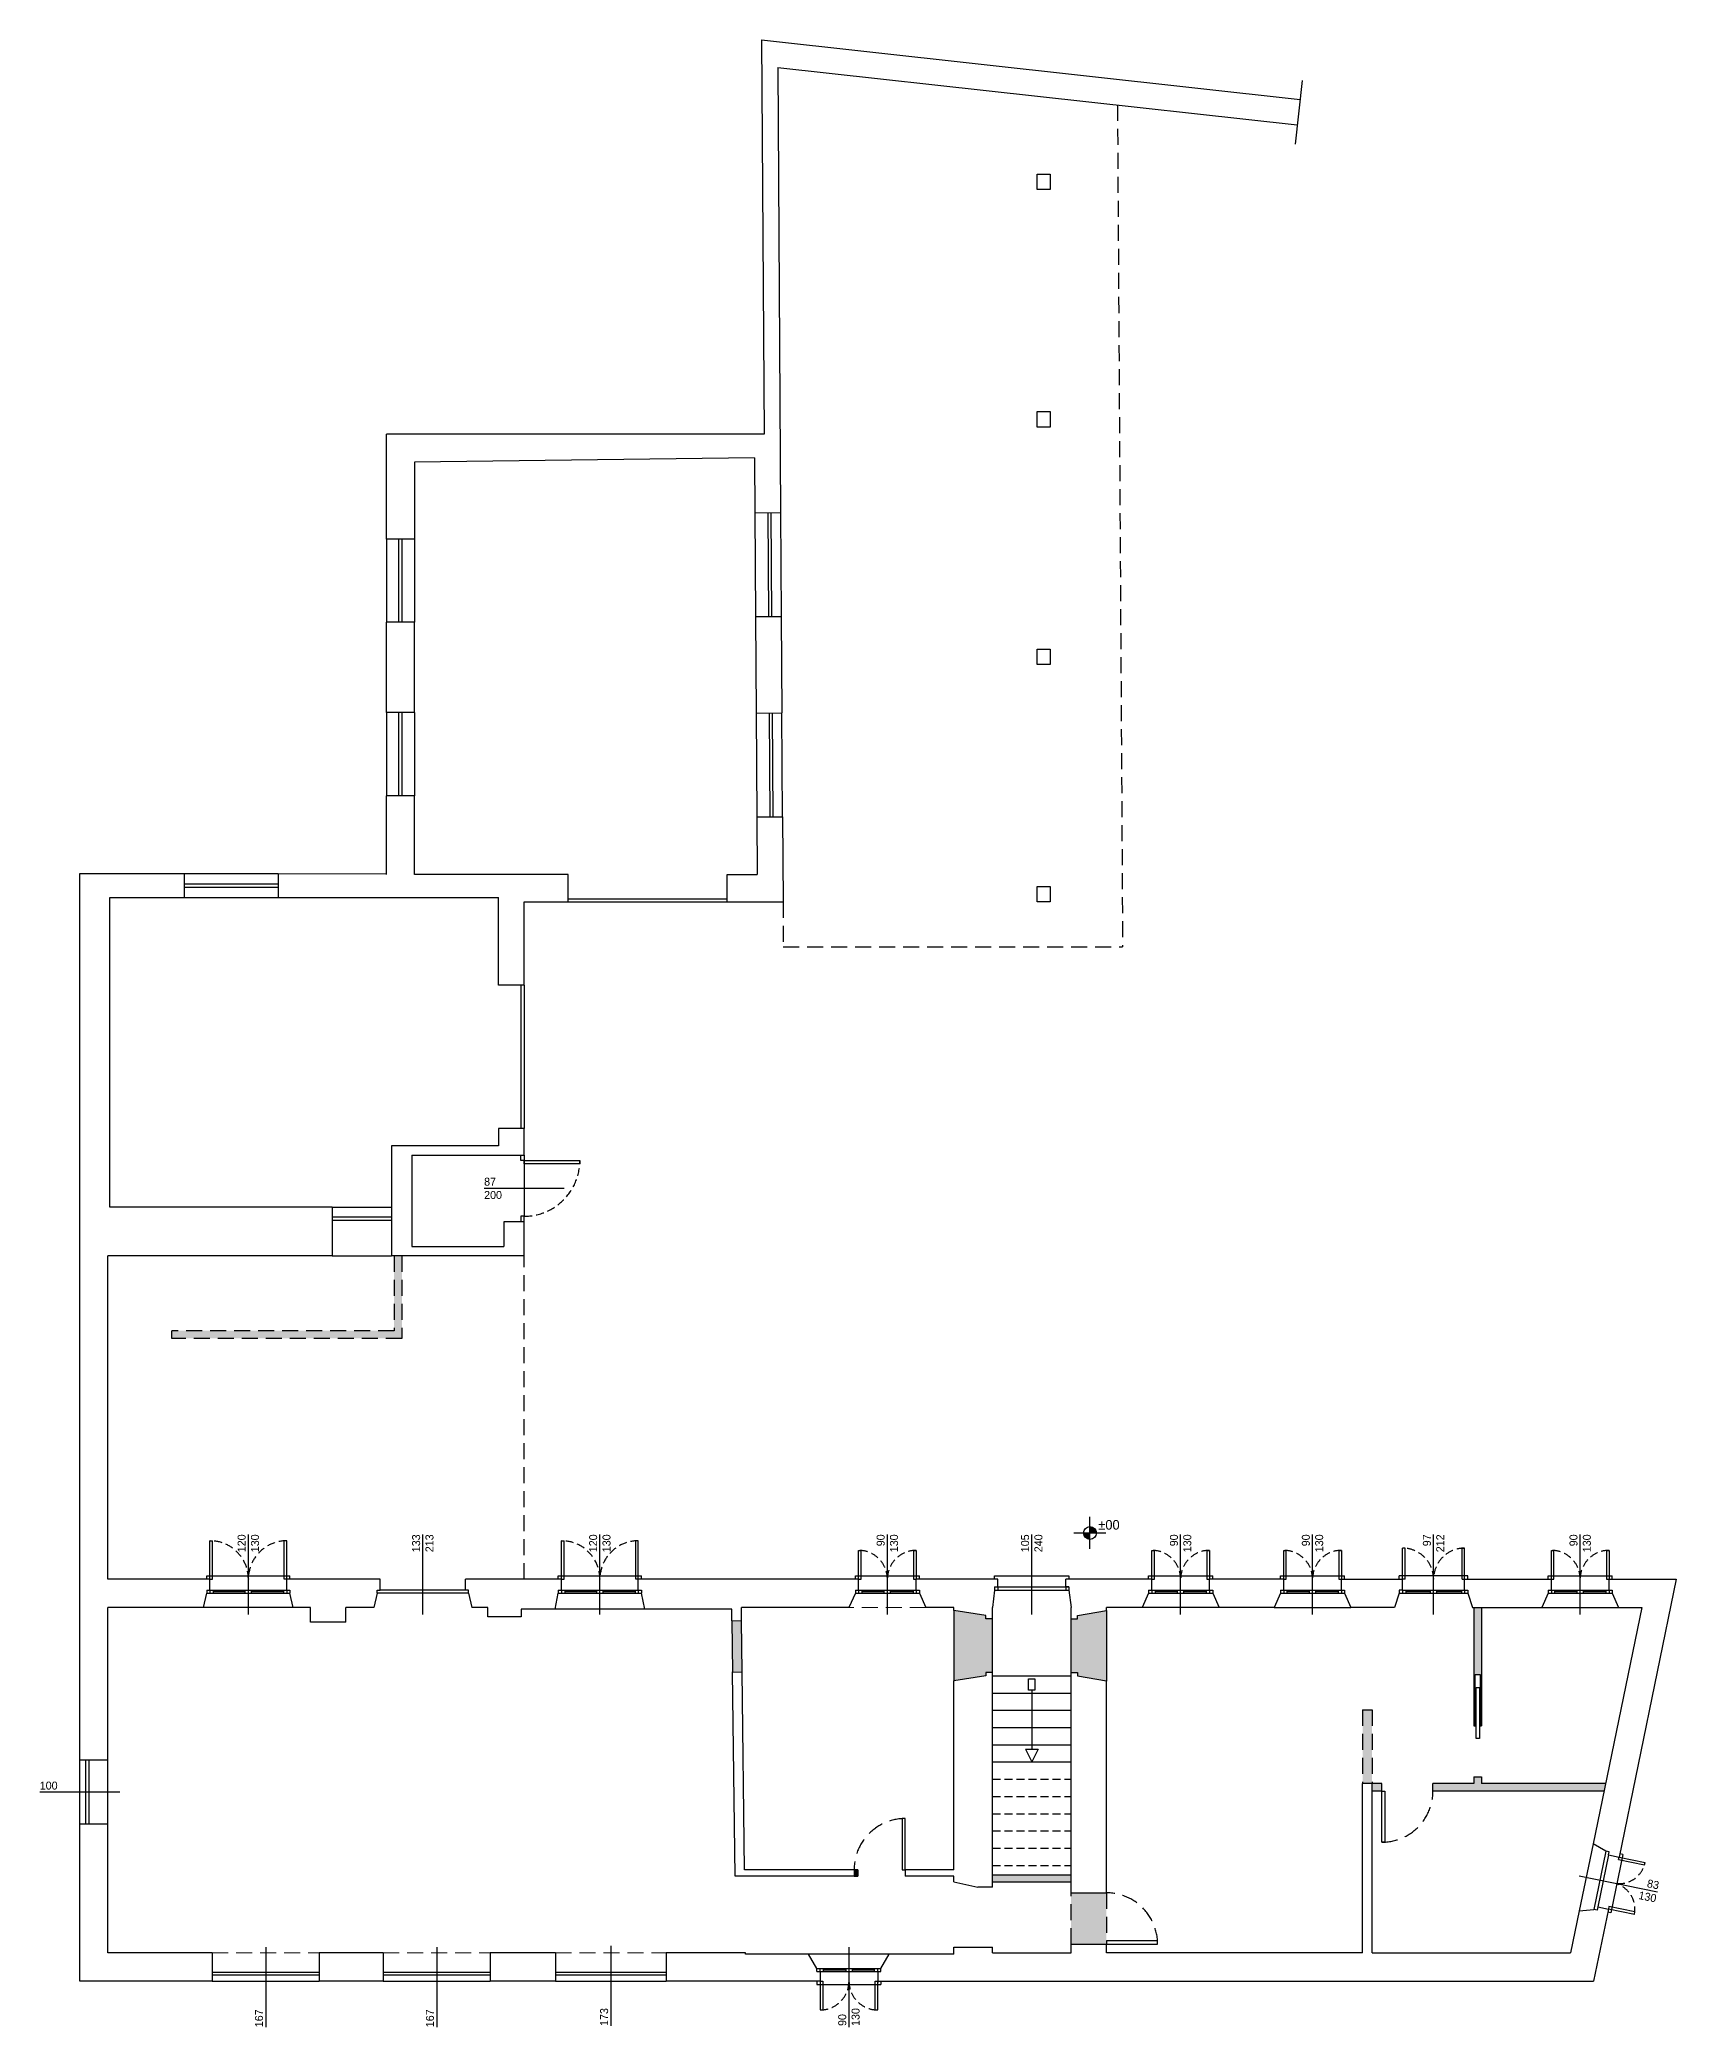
# Model space of a CAD drawing. Header units: millimetres. Extents: x 2698 to 9190, y -7457 to 3239.
# Drawn here: x 2698 to 5254, y -3531 to -426 of the extents above; entities that cross this region are included whole.
import ezdxf

# ---------------------------------------------------------------- set-up
doc = ezdxf.new("R2010")
doc.units = ezdxf.units.MM
doc.header["$LTSCALE"] = 100
doc.linetypes.add('HIDDEN', pattern=[0.375, 0.25, -0.125])
doc.linetypes.add('TRATTEGGIATA2', pattern=[0.375, 0.25, -0.125])
doc.layers.add('DEM linee', color=7, linetype='TRATTEGGIATA2', lineweight=25)
doc.layers.add('DEM linee_2', color=40, linetype='TRATTEGGIATA2', lineweight=9, true_color=0xf0b400)
doc.layers.add('NC_SEZ', color=1, linetype='Continuous', lineweight=30, true_color=0xff0000)
for name, color, linetype in [('DEM riempi', 51, 'Continuous'), ('INF', 6, 'Continuous'), ('Interni F', 3, 'Continuous'), ('NC linee_10', 12, 'Continuous'), ('NC riempi', 11, 'Continuous'), ('Quote', 3, 'Continuous'), ('SEZ', 4, 'Continuous'), ('Testi', 3, 'Continuous')]:
    doc.layers.add(name, color=color, linetype=linetype)
doc.layers.add('RIL_diagonali', color=8, linetype='HIDDEN', plot=False)
doc.styles.add('CENTURY', font='GOTHIC.TTF')
doc.styles.add('T_ESE_q100', font='', dxfattribs={"height": 15})
doc.styles.get('T_ESE_q100').set_extended_font_data('Bahnschrift Light')

# ---------------------------------------------------------------- blocks, each defined once
blk = doc.blocks.new('A$C255de93f')
at = {"lineweight": -2}
h = blk.add_hatch(color=0, dxfattribs=at)
h.dxf.hatch_style = 1
h.paths.add_polyline_path([(0, 0), (-10, 0, 0.414214), (0, -10)])
h.paths.add_polyline_path([(0, 10), (0, 0), (10, 0, 0.414214)])
at = {"color": 0, "lineweight": -2}
for p, q in [((-25, 0), (25, 0)), ((0, -25), (0, 25))]:
    blk.add_line(p, q, dxfattribs=at)
blk.add_circle((0, 0), 10, dxfattribs=at)

msp = doc.modelspace()

# ---------------------------------------------------------------- hatches: boundary and pattern name
at = {"layer": 'DEM riempi'}
h = msp.add_hatch(color=256, dxfattribs=at)
h.dxf.hatch_style = 1
h.paths.add_polyline_path([(3263.9, -2326.3), (3251.9, -2326.3), (3251.9, -2443.3), (2904.9, -2443.3), (2904.9, -2455.3), (3263.9, -2455.3)])
h = msp.add_hatch(color=256, dxfattribs=at)
h.dxf.hatch_style = 1
h.paths.add_polyline_path([(4779.2, -3035.3), (4764.2, -3035.3), (4764.2, -3150.3), (4779.2, -3150.3)])
h = msp.add_hatch(color=256, dxfattribs=at)
h.dxf.hatch_style = 1
h.paths.add_polyline_path([(3976.2, -3285.3), (3970.2, -3285.3), (3970.2, -3295.3), (3976.2, -3295.3)])
h = msp.add_hatch(color=256, dxfattribs=at)
h.dxf.hatch_style = 1
h.paths.add_polyline_path([(4364.2, -3321.3), (4309.2, -3321.3), (4309.2, -3401.3), (4364.2, -3401.3)])
at = {"layer": 'NC riempi'}
for points in [[(4126.2, -2990.4), (4176.2, -2982.4), (4176.2, -2977.4), (4186.2, -2977.4), (4186.2, -2893.4), (4176.2, -2893.4), (4176.2, -2888.4), (4126.2, -2880.4)], [(4364.2, -2990.4), (4319.2, -2982.4), (4319.2, -2977.4), (4309.2, -2977.4), (4309.2, -2893.4), (4319.2, -2893.4), (4319.2, -2888.4), (4364.2, -2880.4)], [(3779.5, -2896.5), (3794.5, -2896.3), (3795.4, -2976.3), (3795.4, -2976.5), (3780.4, -2976.5)], [(4186.2, -3303.9), (4309.2, -3303.9), (4309.2, -3293.9), (4186.2, -3293.9)]]:
    msp.add_hatch(color=256, dxfattribs=at).paths.add_polyline_path(points)
h = msp.add_hatch(color=256, dxfattribs=at)
h.paths.add_polyline_path([(4794.2, -3150.3), (4779.2, -3150.3), (4779.2, -3162.3), (4794.2, -3162.3)])
h.paths.add_polyline_path([(5143.7, -3150.3), (4950.2, -3150.3), (4950.2, -3140.3), (4938.2, -3140.3), (4938.2, -3150.3), (4874.2, -3150.3), (4874.2, -3162.3), (5141.2, -3162.3)])
h.paths.add_polyline_path([(4940.2, -3060.3), (4940.2, -2980.3), (4948.2, -2980.3), (4948.2, -3060.3), (4950.2, -3060.3), (4950.2, -2875.3), (4938.2, -2875.3), (4938.2, -3060.3)])

# ---------------------------------------------------------------- linework, layer by layer
at = {"layer": 'DEM linee'}
for p, q in [((3251.9, -2326.3), (3251.9, -2443.3)), ((3263.9, -2326.3), (3263.9, -2455.3)), ((3251.9, -2443.3), (2904.9, -2443.3)), ((2904.9, -2455.3), (2904.9, -2443.3)), ((3263.9, -2455.3), (2904.9, -2455.3)), ((4764.2, -3035.3), (4779.2, -3035.3)), ((4764.2, -3035.3), (4764.2, -3150.3)), ((4779.2, -3035.3), (4779.2, -3150.3)), ((3976.2, -3285.3), (3970.2, -3285.3)), ((3976.2, -3285.3), (3976.2, -3295.3)), ((3970.2, -3295.3), (3976.2, -3295.3)), ((4309.2, -3401.3), (4309.2, -3321.3)), ((4364.2, -3321.3), (4364.2, -3401.3))]:
    msp.add_line(p, q, dxfattribs=at)
at = {"layer": 'DEM linee_2'}
for p, q in [((4082.2, -2875.3), (3962.2, -2875.3)), ((3779.5, -2896.5), (3794.5, -2896.3)), ((3779.5, -2976.5), (3795.4, -2976.5)), ((2967.8, -3415.3), (3134.8, -3415.3)), ((3234.8, -3415.3), (3401.8, -3415.3)), ((3503.8, -3415.3), (3676.8, -3415.3))]:
    msp.add_line(p, q, dxfattribs=at)
at = {"layer": 'INF'}
for p, q in [((3815.4, -1165.3), (3816.4, -1327.3)), ((3835.4, -1165.2), (3836.4, -1327.2)), ((3840.4, -1165.2), (3841.4, -1327.2)), ((3855.4, -1165.1), (3856.4, -1327.1)), ((3239.9, -1206.3), (3239.9, -1336.3)), ((3258.9, -1206.3), (3258.9, -1336.3)), ((3263.9, -1206.3), (3263.9, -1336.3)), ((3283.9, -1206.3), (3283.9, -1336.3)), ((3239.9, -1477.3), (3239.9, -1607.3)), ((3258.9, -1477.3), (3258.9, -1607.3)), ((3263.9, -1477.3), (3263.9, -1607.3)), ((3283.9, -1477.3), (3283.9, -1607.3)), ((3817.4, -1478.3), (3818.4, -1640.3)), ((3837.4, -1478.2), (3838.4, -1640.2)), ((3842.4, -1478.2), (3843.4, -1640.2)), ((3858.4, -1640.1), (3857.4, -1478.1)), ((2923.9, -1729), (3070.9, -1729.1)), ((2923.9, -1745.2), (3070.9, -1745.2)), ((2923.9, -1750.2), (3070.9, -1750.2)), ((2923.9, -1766.3), (3070.9, -1766.3)), ((3523.9, -1768.3), (3771.9, -1768.3)), ((3523.9, -1773.3), (3771.9, -1773.3)), ((3449.9, -1903.3), (3449.9, -2127.3)), ((3454.9, -1903.3), (3454.9, -2127.3)), ((3449.9, -2177.3), (3449.9, -2168.8)), ((3454.9, -2168.8), (3454.9, -2177.3)), ((3454.9, -2177.3), (3449.9, -2177.3)), ((3454.9, -2177.3), (3454.9, -2264.3)), ((3517.4, -2220.8), (3392.4, -2220.8)), ((3154.9, -2250.3), (3247.9, -2250.3)), ((3154.9, -2265.3), (3247.9, -2265.3)), ((3454.9, -2264.3), (3449.9, -2264.3)), ((3449.9, -2264.3), (3449.9, -2272.8)), ((3454.9, -2272.8), (3454.9, -2264.3)), ((3154.9, -2270.3), (3247.9, -2270.3)), ((3154.9, -2326.3), (3247.9, -2326.3)), ((3024.2, -2886.3), (3024.2, -2761.3)), ((3296.7, -2886.3), (3296.7, -2761.3)), ((3573.2, -2886.3), (3573.2, -2761.3)), ((4022.2, -2886.3), (4022.2, -2761.3)), ((4247.7, -2886.3), (4247.7, -2761.3)), ((4480.2, -2886.3), (4480.2, -2761.3)), ((4686.2, -2886.3), (4686.2, -2761.3)), ((4875.2, -2886.3), (4875.2, -2761.3)), ((5104.2, -2886.3), (5104.2, -2761.3)), ((2959.2, -2826.3), (3089.2, -2826.3)), ((2959.2, -2831.3), (2959.2, -2826.3)), ((2959.2, -2853.3), (3089.2, -2853.3)), ((2964.2, -2848.3), (3084.2, -2848.3)), ((2964.2, -2848.3), (2964.2, -2853.3)), ((2969.2, -2848.3), (2969.2, -2853.3)), ((3019.2, -2853.3), (3019.2, -2848.3)), ((3029.2, -2853.3), (3029.2, -2848.3)), ((3079.2, -2848.3), (3079.2, -2853.3)), ((3084.2, -2848.3), (3084.2, -2853.3)), ((3089.2, -2831.3), (3089.2, -2826.3)), ((3368.2, -2853.3), (3225.2, -2853.3)), ((3363.2, -2848.3), (3230.2, -2848.3)), ((3508.2, -2826.3), (3638.2, -2826.3)), ((3508.2, -2831.3), (3508.2, -2826.3)), ((3508.2, -2853.3), (3638.2, -2853.3)), ((3513.2, -2848.3), (3633.2, -2848.3)), ((3513.2, -2848.3), (3513.2, -2853.3)), ((3518.2, -2848.3), (3518.2, -2853.3)), ((3568.2, -2853.3), (3568.2, -2848.3)), ((3578.2, -2853.3), (3578.2, -2848.3)), ((3628.2, -2848.3), (3628.2, -2853.3)), ((3633.2, -2848.3), (3633.2, -2853.3)), ((3638.2, -2831.3), (3638.2, -2826.3)), ((3972.2, -2826.3), (4072.2, -2826.3)), ((3972.2, -2831.3), (3972.2, -2826.3)), ((3972.2, -2853.3), (4072.2, -2853.3)), ((3977.2, -2848.3), (4067.2, -2848.3)), ((3977.2, -2848.3), (3977.2, -2853.3)), ((3982.2, -2848.3), (3982.2, -2853.3)), ((4017.2, -2853.3), (4017.2, -2848.3)), ((4027.2, -2853.3), (4027.2, -2848.3)), ((4062.2, -2848.3), (4062.2, -2853.3)), ((4067.2, -2848.3), (4067.2, -2853.3)), ((4072.2, -2831.3), (4072.2, -2826.3)), ((4189.7, -2831.3), (4189.7, -2826.3)), ((4189.7, -2826.3), (4305.7, -2826.3)), ((4189.7, -2848.3), (4305.7, -2848.3)), ((4194.7, -2843.3), (4300.7, -2843.3)), ((4194.7, -2843.3), (4194.7, -2848.3)), ((4300.7, -2843.3), (4300.7, -2848.3)), ((4305.7, -2826.3), (4305.7, -2831.3)), ((4430.2, -2826.3), (4530.2, -2826.3)), ((4430.2, -2831.3), (4430.2, -2826.3)), ((4430.2, -2853.3), (4530.2, -2853.3)), ((4435.2, -2848.3), (4525.2, -2848.3)), ((4435.2, -2848.3), (4435.2, -2853.3)), ((4440.2, -2848.3), (4440.2, -2853.3)), ((4475.2, -2853.3), (4475.2, -2848.3)), ((4485.2, -2853.3), (4485.2, -2848.3)), ((4520.2, -2848.3), (4520.2, -2853.3)), ((4525.2, -2848.3), (4525.2, -2853.3)), ((4530.2, -2831.3), (4530.2, -2826.3)), ((4636.2, -2826.3), (4736.2, -2826.3)), ((4636.2, -2831.3), (4636.2, -2826.3)), ((4636.2, -2853.3), (4736.2, -2853.3)), ((4641.2, -2848.3), (4731.2, -2848.3)), ((4641.2, -2848.3), (4641.2, -2853.3)), ((4646.2, -2848.3), (4646.2, -2853.3)), ((4681.2, -2853.3), (4681.2, -2848.3)), ((4691.2, -2853.3), (4691.2, -2848.3)), ((4726.2, -2848.3), (4726.2, -2853.3)), ((4731.2, -2848.3), (4731.2, -2853.3)), ((4736.2, -2831.3), (4736.2, -2826.3)), ((4821.7, -2831.3), (4821.7, -2826.3)), ((4928.7, -2826.3), (4821.7, -2826.3)), ((4821.7, -2853.3), (4928.7, -2853.3)), ((4826.7, -2848.3), (4923.7, -2848.3)), ((4826.7, -2848.3), (4826.7, -2853.3)), ((4831.7, -2848.3), (4831.7, -2853.3)), ((4870.2, -2853.3), (4870.2, -2848.3)), ((4880.2, -2853.3), (4880.2, -2848.3)), ((4918.7, -2848.3), (4918.7, -2853.3)), ((4923.7, -2848.3), (4923.7, -2853.3)), ((4928.7, -2831.3), (4928.7, -2826.3)), ((5054.2, -2826.3), (5154.2, -2826.3)), ((5054.2, -2831.3), (5054.2, -2826.3)), ((5054.2, -2853.3), (5154.2, -2853.3)), ((5059.2, -2848.3), (5149.2, -2848.3)), ((5059.2, -2848.3), (5059.2, -2853.3)), ((5064.2, -2848.3), (5064.2, -2853.3)), ((5099.2, -2853.3), (5099.2, -2848.3)), ((5109.2, -2853.3), (5109.2, -2848.3)), ((5144.2, -2848.3), (5144.2, -2853.3)), ((5149.2, -2848.3), (5149.2, -2853.3)), ((5154.2, -2831.3), (5154.2, -2826.3)), ((3094.2, -2875.3), (2954.2, -2875.3)), ((3643.2, -2878.3), (3503.2, -2878.3)), ((4540.2, -2875.3), (4420.2, -2875.3)), ((4626.2, -2875.3), (4746.2, -2875.3)), ((5044.2, -2875.3), (5164.2, -2875.3)), ((4186.2, -2982.3), (4309.2, -2982.3)), ((4186.2, -3009.2), (4309.2, -3009.2)), ((4247.7, -3004.5), (4247.7, -3096.9)), ((4186.2, -3036.2), (4309.2, -3036.2)), ((4186.2, -3063.1), (4309.2, -3063.1)), ((4186.2, -3090), (4309.2, -3090)), ((4237.7, -3096.9), (4257.7, -3096.9)), ((4237.7, -3096.9), (4247.7, -3116.9)), ((4257.7, -3096.9), (4247.7, -3116.9)), ((2760.9, -3214.3), (2760.9, -3114.3)), ((2769.9, -3114.3), (2769.9, -3214.3)), ((2774.9, -3114.3), (2774.9, -3214.3)), ((2804.9, -3214.3), (2804.9, -3114.3)), ((4186.2, -3116.9), (4309.2, -3116.9)), ((2823.4, -3164.3), (2698.4, -3164.3)), ((5124.2, -3244.9), (5102.7, -3349.7)), ((5144.4, -3256.2), (5125.7, -3347.3)), ((5148.3, -3262.1), (5131.6, -3343.4)), ((5170.8, -3261.6), (5152.1, -3352.7)), ((5170.8, -3261.6), (5165.9, -3260.6)), ((5225.1, -3320.2), (5102.7, -3295.1)), ((5152.1, -3352.7), (5147.2, -3351.7)), ((3051.3, -3406.3), (3051.3, -3531.3)), ((3318.3, -3406.3), (3318.3, -3531.3)), ((3590.3, -3404.3), (3590.3, -3529.3)), ((3962.2, -3406.3), (3962.2, -3531.3)), ((2967.8, -3445.3), (3134.8, -3445.3)), ((3234.8, -3445.3), (3401.8, -3445.3)), ((3503.8, -3445.3), (3676.8, -3445.3)), ((4025.2, -3417.3), (3899.2, -3417.3)), ((3912.2, -3439.3), (4012.2, -3439.3)), ((3917.2, -3444.3), (3917.2, -3439.3)), ((3917.2, -3444.3), (4007.2, -3444.3)), ((3922.2, -3444.3), (3922.2, -3439.3)), ((3957.2, -3439.3), (3957.2, -3444.3)), ((3967.2, -3439.3), (3967.2, -3444.3)), ((4002.2, -3444.3), (4002.2, -3439.3)), ((4007.2, -3444.3), (4007.2, -3439.3)), ((2967.8, -3449.3), (3134.8, -3449.3)), ((2967.8, -3459.3), (3134.8, -3459.3)), ((3234.8, -3449.3), (3401.8, -3449.3)), ((3234.8, -3459.3), (3401.8, -3459.3)), ((3503.8, -3449.3), (3676.8, -3449.3)), ((3503.8, -3459.3), (3676.8, -3459.3)), ((3912.2, -3459.3), (3912.2, -3464.3)), ((3912.2, -3464.3), (4012.2, -3464.3)), ((4012.2, -3459.3), (4012.2, -3464.3))]:
    msp.add_line(p, q, dxfattribs=at)
at = {"layer": 'INF', "color": 9}
for p, q in [((2969.2, -2850.8), (3019.2, -2850.8)), ((3029.2, -2850.8), (3079.2, -2850.8)), ((3518.2, -2850.8), (3568.2, -2850.8)), ((3578.2, -2850.8), (3628.2, -2850.8)), ((3982.2, -2850.8), (4017.2, -2850.8)), ((4027.2, -2850.8), (4062.2, -2850.8)), ((4440.2, -2850.8), (4475.2, -2850.8)), ((4485.2, -2850.8), (4520.2, -2850.8)), ((4646.2, -2850.8), (4681.2, -2850.8)), ((4691.2, -2850.8), (4726.2, -2850.8)), ((4831.7, -2850.8), (4870.2, -2850.8)), ((4880.2, -2850.8), (4918.7, -2850.8)), ((5064.2, -2850.8), (5099.2, -2850.8)), ((5109.2, -2850.8), (5144.2, -2850.8)), ((3922.2, -3441.8), (3957.2, -3441.8)), ((3967.2, -3441.8), (4002.2, -3441.8))]:
    msp.add_line(p, q, dxfattribs=at)
at = {"layer": 'INF', "linetype": 'HIDDEN', "ltscale": 0.5}
for p, q in [((4186.2, -3143.8), (4309.2, -3143.8)), ((4186.2, -3170.7), (4309.2, -3170.7)), ((4186.2, -3197.7), (4309.2, -3197.7)), ((4186.2, -3224.6), (4309.2, -3224.6)), ((4186.2, -3251.5), (4309.2, -3251.5)), ((4186.2, -3278.4), (4309.2, -3278.4))]:
    msp.add_line(p, q, dxfattribs=at)
at = {"layer": 'INF'}
for points in [[(3454.9, -2182.3), (3454.9, -2177.3), (3541.9, -2177.3), (3541.9, -2182.3)], [(4242.7, -2987), (4252.7, -2987), (4252.7, -3004.5), (4242.7, -3004.5)]]:
    msp.add_lwpolyline(points, close=True, dxfattribs=at)
at = {"layer": 'Interni F'}
for p, q in [((2964.2, -2831.3), (2964.2, -2771.3)), ((2964.2, -2771.3), (2968.2, -2771.3)), ((2968.2, -2831.3), (2968.2, -2771.3)), ((3080.2, -2831.3), (3080.2, -2771.3)), ((3084.2, -2771.3), (3080.2, -2771.3)), ((3084.2, -2831.3), (3084.2, -2771.3)), ((3513.2, -2831.3), (3513.2, -2771.3)), ((3513.2, -2771.3), (3517.2, -2771.3)), ((3517.2, -2831.3), (3517.2, -2771.3)), ((3629.2, -2831.3), (3629.2, -2771.3)), ((3633.2, -2771.3), (3629.2, -2771.3)), ((3633.2, -2831.3), (3633.2, -2771.3)), ((3977.2, -2831.3), (3977.2, -2786.3)), ((3977.2, -2786.3), (3981.2, -2786.3)), ((3981.2, -2831.3), (3981.2, -2786.3)), ((4063.2, -2786.3), (4063.2, -2831.3)), ((4063.2, -2786.3), (4067.2, -2786.3)), ((4067.2, -2786.3), (4067.2, -2831.3)), ((4435.2, -2831.3), (4435.2, -2786.3)), ((4435.2, -2786.3), (4439.2, -2786.3)), ((4439.2, -2831.3), (4439.2, -2786.3)), ((4521.2, -2786.3), (4521.2, -2831.3)), ((4521.2, -2786.3), (4525.2, -2786.3)), ((4525.2, -2786.3), (4525.2, -2831.3)), ((4641.2, -2831.3), (4641.2, -2786.3)), ((4641.2, -2786.3), (4645.2, -2786.3)), ((4645.2, -2831.3), (4645.2, -2786.3)), ((4727.2, -2786.3), (4727.2, -2831.3)), ((4727.2, -2786.3), (4731.2, -2786.3)), ((4731.2, -2786.3), (4731.2, -2831.3)), ((4826.7, -2831.3), (4826.7, -2782.8)), ((4830.7, -2782.8), (4826.7, -2782.8)), ((4830.7, -2831.3), (4830.7, -2782.8)), ((4919.7, -2831.3), (4919.7, -2782.8)), ((4919.7, -2782.8), (4923.7, -2782.8)), ((4923.7, -2831.3), (4923.7, -2782.8)), ((5059.2, -2831.3), (5059.2, -2786.3)), ((5059.2, -2786.3), (5063.2, -2786.3)), ((5063.2, -2831.3), (5063.2, -2786.3)), ((5145.2, -2786.3), (5145.2, -2831.3)), ((5145.2, -2786.3), (5149.2, -2786.3)), ((5149.2, -2786.3), (5149.2, -2831.3)), ((2964.2, -2831.3), (2968.2, -2831.3)), ((3084.2, -2831.3), (3080.2, -2831.3)), ((3513.2, -2831.3), (3517.2, -2831.3)), ((3633.2, -2831.3), (3629.2, -2831.3)), ((3977.2, -2831.3), (3981.2, -2831.3)), ((4063.2, -2831.3), (4067.2, -2831.3)), ((4435.2, -2831.3), (4439.2, -2831.3)), ((4521.2, -2831.3), (4525.2, -2831.3)), ((4641.2, -2831.3), (4645.2, -2831.3)), ((4727.2, -2831.3), (4731.2, -2831.3)), ((4830.7, -2831.3), (4826.7, -2831.3)), ((4919.7, -2831.3), (4923.7, -2831.3)), ((5059.2, -2831.3), (5063.2, -2831.3)), ((5145.2, -2831.3), (5149.2, -2831.3)), ((5164.1, -3269.4), (5164.9, -3265.5)), ((5164.1, -3269.4), (5204.8, -3277.8)), ((5164.9, -3265.5), (5205.6, -3273.9)), ((5204.8, -3277.8), (5205.6, -3273.9)), ((5149, -3342.9), (5148.2, -3346.8)), ((5188.9, -3355.2), (5148.2, -3346.8)), ((5189.7, -3351.2), (5149, -3342.9)), ((5188.9, -3355.2), (5189.7, -3351.2)), ((3917.2, -3459.3), (3917.2, -3504.3)), ((3917.2, -3459.3), (3921.2, -3459.3)), ((3921.2, -3459.3), (3921.2, -3504.3)), ((4003.2, -3504.3), (4003.2, -3459.3)), ((4003.2, -3459.3), (4007.2, -3459.3)), ((4007.2, -3504.3), (4007.2, -3459.3)), ((3917.2, -3504.3), (3921.2, -3504.3)), ((4003.2, -3504.3), (4007.2, -3504.3))]:
    msp.add_line(p, q, dxfattribs=at)
at = {"layer": 'Interni F', "linetype": 'HIDDEN', "ltscale": 0.5}
for centre, radius, start, end in [((3454.9, -2177.3), 87, 270, 0), ((2964.2, -2831.3), 60, 0, 90), ((3084.2, -2831.3), 60, 90, 180), ((3513.2, -2831.3), 60, 0, 90), ((3633.2, -2831.3), 60, 90, 180), ((3977.2, -2831.3), 45, 0, 90), ((4067.2, -2831.3), 45, 90, 180), ((4435.2, -2831.3), 45, 0, 90), ((4525.2, -2831.3), 45, 90, 180), ((4641.2, -2831.3), 45, 0, 90), ((4731.2, -2831.3), 45, 90, 180), ((4826.7, -2831.3), 48.5, 0, 90), ((4923.7, -2831.3), 48.5, 90, 180), ((5059.2, -2831.3), 45, 0, 90), ((5149.2, -2831.3), 45, 90, 180), ((5164.9, -3265.5), 41.5, 265.3042, 348.3843), ((5148.2, -3346.8), 41.5, 348.3843, 71.4644), ((3917.2, -3459.3), 45, 270, 0), ((4007.2, -3459.3), 45, 180, 270)]:
    msp.add_arc(centre, radius, start, end, dxfattribs=at)
at = {"layer": 'NC linee_10'}
for points in [[(4941.7, -3000.3), (4946.7, -3000.3), (4946.7, -3080.3), (4941.7, -3080.3)], [(4799.2, -3162.3), (4799.2, -3242.3), (4794.2, -3242.3), (4794.2, -3162.3)], [(4050.2, -3285.3), (4050.2, -3205.3), (4045.2, -3205.3), (4045.2, -3285.3)], [(4364.2, -3401.3), (4444.2, -3401.3), (4444.2, -3396.3), (4364.2, -3396.3)]]:
    msp.add_lwpolyline(points, close=True, dxfattribs=at)
at = {"layer": 'NC linee_10', "linetype": 'HIDDEN'}
for centre, start, end in [((4794.2, -3162.3), 270, 0), ((4050.2, -3285.3), 90, 180), ((4364.2, -3401.3), 0, 90)]:
    msp.add_arc(centre, 80, start, end, dxfattribs=at)
at = {"layer": 'NC_SEZ'}
for p, q in [((4126.2, -2880.4), (4126.2, -2990.4)), ((4364.2, -2880.4), (4364.2, -2990.4)), ((4938.2, -2875.3), (4938.2, -3060.3)), ((4950.2, -2875.3), (4950.2, -3060.3)), ((3779.5, -2896.5), (3780.4, -2976.5)), ((3795.4, -2976.3), (3794.5, -2896.3)), ((4186.2, -2977.4), (4186.2, -2893.4)), ((4309.2, -2977.4), (4309.2, -2893.4)), ((4940.2, -2980.3), (4948.2, -2980.3)), ((4940.2, -3060.3), (4940.2, -2980.3)), ((4948.2, -2980.3), (4948.2, -3060.3)), ((4938.2, -3060.3), (4940.2, -3060.3)), ((4948.2, -3060.3), (4950.2, -3060.3)), ((4794.2, -3150.3), (4764.2, -3150.3)), ((4779.2, -3162.3), (4779.2, -3150.3)), ((4794.2, -3162.3), (4779.2, -3162.3)), ((4794.2, -3162.3), (4794.2, -3150.3)), ((4938.2, -3150.3), (4874.2, -3150.3)), ((4874.2, -3162.3), (4874.2, -3150.3)), ((5141.2, -3162.3), (4874.2, -3162.3)), ((4938.2, -3140.3), (4938.2, -3150.3)), ((4938.2, -3140.3), (4950.2, -3140.3)), ((4950.2, -3140.3), (4950.2, -3150.3)), ((5143.7, -3150.3), (4950.2, -3150.3)), ((4309.2, -3293.9), (4186.2, -3293.9)), ((4186.2, -3303.9), (4309.2, -3303.9))]:
    msp.add_line(p, q, dxfattribs=at)
msp.add_lwpolyline([(4938.2, -3140.3), (4938.2, -3150.3), (4874.2, -3150.3)], dxfattribs=at)
at = {"layer": 'RIL_diagonali'}
for p, q in [((4381.5, -528.2), (4389.6, -1843.3)), ((3859.2, -1773.3), (3859.2, -1843.3)), ((3859.2, -1843.3), (4389.6, -1843.3)), ((3454.9, -2831.3), (3454.9, -2326.3))]:
    msp.add_line(p, q, dxfattribs=at)
at = {"layer": 'SEZ'}
for p, q in [((3825.8, -426.3), (3829.7, -1042.3)), ((3825.8, -426.3), (4666.6, -519.6)), ((3851.1, -469.4), (3855.4, -1165.1)), ((3851.1, -469.4), (4662.2, -559.4)), ((4669.9, -489.8), (4658.9, -589.2)), ((4256.2, -660.3), (4256.2, -636.3)), ((4256.2, -636.3), (4276.2, -636.3)), ((4276.2, -636.3), (4276.2, -660.3)), ((4276.2, -660.3), (4256.2, -660.3)), ((4256.2, -1031.3), (4256.2, -1007.3)), ((4256.2, -1007.3), (4276.2, -1007.3)), ((4276.2, -1007.3), (4276.2, -1031.3)), ((3829.7, -1042.3), (3239.9, -1042.3)), ((3239.9, -1206.3), (3239.9, -1042.3)), ((4276.2, -1031.3), (4256.2, -1031.3)), ((3814.9, -1079.3), (3283.9, -1086.3)), ((3283.9, -1086.3), (3283.9, -1206.3)), ((3814.9, -1079.3), (3815.4, -1165.3)), ((3815.4, -1165.3), (3855.4, -1165.1)), ((3283.9, -1206.3), (3239.9, -1206.3)), ((3816.4, -1327.3), (3856.4, -1327.1)), ((3816.4, -1327.3), (3817.4, -1478.3)), ((3856.4, -1327.1), (3857.4, -1478.1)), ((3283.9, -1336.3), (3239.9, -1336.3)), ((3239.9, -1477.3), (3239.9, -1336.3)), ((3283.9, -1477.3), (3283.9, -1336.3)), ((4256.2, -1402.3), (4256.2, -1378.3)), ((4256.2, -1378.3), (4276.2, -1378.3)), ((4276.2, -1378.3), (4276.2, -1402.3)), ((4276.2, -1402.3), (4256.2, -1402.3)), ((3283.9, -1477.3), (3239.9, -1477.3)), ((3817.4, -1478.3), (3857.4, -1478.1)), ((3239.9, -1730.3), (3239.9, -1607.3)), ((3283.9, -1607.3), (3239.9, -1607.3)), ((3283.9, -1730.3), (3283.9, -1607.3)), ((3818.4, -1640.3), (3858.4, -1640.1)), ((3818.4, -1640.3), (3818.9, -1730.3)), ((3858.4, -1640.1), (3859.2, -1773.3)), ((2760.9, -3114.3), (2760.9, -1728.8)), ((2760.9, -1728.8), (2923.9, -1729)), ((2923.9, -1729), (2923.9, -1766.3)), ((3070.9, -1729.1), (3240.1, -1729.3)), ((3070.9, -1729.1), (3070.9, -1766.3)), ((3523.9, -1730.3), (3283.9, -1730.3)), ((3523.9, -1773.3), (3523.9, -1730.3)), ((3771.9, -1773.3), (3771.9, -1730.3)), ((3771.9, -1730.3), (3818.9, -1730.3)), ((2807.9, -2250.3), (2807.9, -1766.3)), ((2807.9, -1766.3), (2923.9, -1766.3)), ((3070.9, -1766.3), (3414.9, -1766.3)), ((3414.9, -1903.3), (3414.9, -1766.3)), ((4256.2, -1773.3), (4256.2, -1749.3)), ((4256.2, -1749.3), (4276.2, -1749.3)), ((4276.2, -1749.3), (4276.2, -1773.3)), ((3454.9, -1903.3), (3454.9, -1773.3)), ((3454.9, -1773.3), (3523.9, -1773.3)), ((3771.9, -1773.3), (3859.2, -1773.3)), ((4276.2, -1773.3), (4256.2, -1773.3)), ((3454.9, -1903.3), (3414.9, -1903.3)), ((3454.9, -2127.3), (3414.9, -2127.3)), ((3414.9, -2127.3), (3414.9, -2154.3)), ((3454.9, -2168.8), (3454.9, -2127.3)), ((3414.9, -2154.3), (3247.9, -2154.3)), ((3247.9, -2154.3), (3247.9, -2326.3)), ((3279.4, -2168.8), (3279.4, -2311.8)), ((3279.4, -2168.8), (3454.9, -2168.8)), ((3154.9, -2250.3), (2807.9, -2250.3)), ((3154.9, -2250.3), (3154.9, -2326.3)), ((3423.4, -2272.8), (3423.4, -2311.8)), ((3454.9, -2272.8), (3423.4, -2272.8)), ((3454.9, -2326.3), (3454.9, -2272.8)), ((2804.9, -2831.3), (2804.9, -2326.3)), ((3154.9, -2326.3), (2804.9, -2326.3)), ((3454.9, -2326.3), (3247.9, -2326.3)), ((3279.4, -2311.8), (3423.4, -2311.8)), ((2964.2, -2831.3), (2804.9, -2831.3)), ((2954.2, -2875.3), (2959.2, -2853.3)), ((2959.2, -2848.3), (2964.2, -2848.3)), ((2959.2, -2848.3), (2959.2, -2853.3)), ((2964.2, -2848.3), (2964.2, -2831.3)), ((3084.2, -2848.3), (3084.2, -2831.3)), ((3230.2, -2831.3), (3084.2, -2831.3)), ((3084.2, -2848.3), (3089.2, -2848.3)), ((3089.2, -2848.3), (3089.2, -2853.3)), ((3094.2, -2875.3), (3089.2, -2853.3)), ((3225.2, -2853.3), (3220.2, -2875.3)), ((3225.2, -2853.3), (3225.2, -2848.3)), ((3225.2, -2848.3), (3230.2, -2848.3)), ((3230.2, -2848.3), (3230.2, -2831.3)), ((3513.2, -2831.3), (3363.2, -2831.3)), ((3363.2, -2848.3), (3363.2, -2831.3)), ((3368.2, -2848.3), (3363.2, -2848.3)), ((3368.2, -2853.3), (3368.2, -2848.3)), ((3368.2, -2853.3), (3373.2, -2875.3)), ((3503.2, -2878.3), (3508.2, -2853.3)), ((3508.2, -2848.3), (3513.2, -2848.3)), ((3508.2, -2848.3), (3508.2, -2853.3)), ((3513.2, -2848.3), (3513.2, -2831.3)), ((3977.2, -2831.3), (3633.2, -2831.3)), ((3633.2, -2848.3), (3633.2, -2831.3)), ((3633.2, -2848.3), (3638.2, -2848.3)), ((3638.2, -2848.3), (3638.2, -2853.3)), ((3643.2, -2878.3), (3638.2, -2853.3)), ((3972.2, -2853.3), (3962.2, -2875.3)), ((3972.2, -2848.3), (3977.2, -2848.3)), ((3972.2, -2848.3), (3972.2, -2853.3)), ((3977.2, -2848.3), (3977.2, -2831.3)), ((4194.7, -2831.3), (4067.2, -2831.3)), ((4067.2, -2848.3), (4067.2, -2831.3)), ((4067.2, -2848.3), (4072.2, -2848.3)), ((4072.2, -2848.3), (4072.2, -2853.3)), ((4072.2, -2853.3), (4082.2, -2875.3)), ((4189.7, -2848.3), (4186.2, -2875.3)), ((4189.7, -2843.3), (4194.7, -2843.3)), ((4189.7, -2843.3), (4189.7, -2848.3)), ((4194.7, -2843.3), (4194.7, -2831.3)), ((4435.2, -2831.3), (4300.7, -2831.3)), ((4300.7, -2843.3), (4300.7, -2831.3)), ((4300.7, -2843.3), (4305.7, -2843.3)), ((4305.7, -2843.3), (4300.7, -2843.3)), ((4305.7, -2843.3), (4305.7, -2848.3)), ((4305.7, -2848.3), (4309.2, -2875.3)), ((4430.2, -2853.3), (4420.2, -2875.3)), ((4430.2, -2848.3), (4435.2, -2848.3)), ((4430.2, -2848.3), (4430.2, -2853.3)), ((4435.2, -2848.3), (4435.2, -2831.3)), ((4641.2, -2831.3), (4525.2, -2831.3)), ((4525.2, -2848.3), (4525.2, -2831.3)), ((4525.2, -2848.3), (4530.2, -2848.3)), ((4530.2, -2848.3), (4530.2, -2853.3)), ((4530.2, -2853.3), (4540.2, -2875.3)), ((4636.2, -2853.3), (4626.2, -2875.3)), ((4636.2, -2848.3), (4641.2, -2848.3)), ((4636.2, -2848.3), (4636.2, -2853.3)), ((4641.2, -2848.3), (4641.2, -2831.3)), ((4731.2, -2831.3), (4826.7, -2831.3)), ((4731.2, -2848.3), (4731.2, -2831.3)), ((4731.2, -2848.3), (4736.2, -2848.3)), ((4736.2, -2848.3), (4736.2, -2853.3)), ((4736.2, -2853.3), (4746.2, -2875.3)), ((4821.7, -2853.3), (4814.2, -2875.3)), ((4826.7, -2848.3), (4821.7, -2848.3)), ((4821.7, -2848.3), (4821.7, -2853.3)), ((4826.7, -2848.3), (4826.7, -2831.3)), ((4923.7, -2831.3), (5059.2, -2831.3)), ((4923.7, -2848.3), (4923.7, -2831.3)), ((4923.7, -2848.3), (4928.7, -2848.3)), ((4928.7, -2848.3), (4928.7, -2853.3)), ((4928.7, -2853.3), (4936.2, -2875.3)), ((5054.2, -2853.3), (5044.2, -2875.3)), ((5054.2, -2848.3), (5059.2, -2848.3)), ((5054.2, -2848.3), (5054.2, -2853.3)), ((5059.2, -2848.3), (5059.2, -2831.3)), ((5149.2, -2831.3), (5254.2, -2831.3)), ((5149.2, -2848.3), (5149.2, -2831.3)), ((5149.2, -2848.3), (5154.2, -2848.3)), ((5154.2, -2848.3), (5154.2, -2853.3)), ((5154.2, -2853.3), (5164.2, -2875.3)), ((5254.2, -2831.3), (5164.9, -3265.5)), ((2954.2, -2875.3), (2804.9, -2875.3)), ((2804.9, -3114.3), (2804.9, -2875.3)), ((3121.2, -2875.3), (3094.2, -2875.3)), ((3121.2, -2898.3), (3121.2, -2875.3)), ((3220.2, -2875.3), (3176.2, -2875.3)), ((3176.2, -2898.3), (3176.2, -2875.3)), ((3398.2, -2875.3), (3373.2, -2875.3)), ((3398.2, -2890.3), (3398.2, -2875.3)), ((3503.2, -2878.3), (3450.2, -2878.3)), ((3450.2, -2878.3), (3450.2, -2890.3)), ((3779.2, -2878.3), (3643.2, -2878.3)), ((3779.5, -2896.5), (3779.2, -2878.3)), ((3962.2, -2875.3), (3794.2, -2875.3)), ((3794.5, -2896.3), (3794.2, -2875.3)), ((4126.2, -2875.3), (4082.2, -2875.3)), ((4126.2, -2880.3), (4126.2, -2875.3)), ((4176.2, -2888.3), (4126.2, -2880.3)), ((4186.2, -2893.3), (4186.2, -2875.3)), ((4309.2, -2893.3), (4309.2, -2875.3)), ((4319.2, -2888.3), (4364.2, -2880.3)), ((4364.2, -2880.3), (4364.2, -2875.3)), ((4420.2, -2875.3), (4364.2, -2875.3)), ((4626.2, -2875.3), (4540.2, -2875.3)), ((4814.2, -2875.3), (4746.2, -2875.3)), ((4936.2, -2875.3), (5044.2, -2875.3)), ((5200.2, -2875.3), (5124.2, -3244.9)), ((5164.2, -2875.3), (5200.2, -2875.3)), ((3176.2, -2898.3), (3121.2, -2898.3)), ((3450.2, -2890.3), (3398.2, -2890.3)), ((4176.2, -2893.3), (4176.2, -2888.3)), ((4186.2, -2893.3), (4176.2, -2893.3)), ((4309.2, -2893.3), (4319.2, -2893.3)), ((4319.2, -2893.3), (4319.2, -2888.3)), ((3784.3, -3295.3), (3780.4, -2976.5)), ((3799.2, -3285.3), (3795.4, -2976.3)), ((4186.2, -2977.3), (4176.2, -2977.3)), ((4176.2, -2977.3), (4176.2, -2982.3)), ((4186.2, -3312.3), (4186.2, -2977.3)), ((4309.2, -3321.3), (4309.2, -2977.3)), ((4309.2, -2977.3), (4319.2, -2977.3)), ((4319.2, -2977.3), (4319.2, -2982.3)), ((4176.2, -2982.3), (4126.2, -2990.3)), ((4126.2, -3285.3), (4126.2, -2990.3)), ((4319.2, -2982.3), (4364.2, -2990.3)), ((4364.2, -3321.3), (4364.2, -2990.3)), ((2804.9, -3114.3), (2760.9, -3114.3)), ((4764.2, -3415.3), (4764.2, -3150.3)), ((4779.2, -3415.3), (4779.2, -3162.3)), ((2804.9, -3214.3), (2760.9, -3214.3)), ((2760.9, -3459.3), (2760.9, -3214.3)), ((2804.9, -3415.3), (2804.9, -3214.3)), ((5144.4, -3256.2), (5124.2, -3244.9)), ((5149.3, -3257.2), (5144.4, -3256.2)), ((5148.3, -3262.1), (5149.3, -3257.2)), ((3970.2, -3285.3), (3799.2, -3285.3)), ((3970.2, -3285.3), (3970.2, -3295.3)), ((4126.2, -3285.3), (4050.2, -3285.3)), ((4050.2, -3285.3), (4050.2, -3295.3)), ((5148.3, -3262.1), (5164.9, -3265.5)), ((3970.2, -3295.3), (3784.3, -3295.3)), ((4126.2, -3295.3), (4050.2, -3295.3)), ((4126.2, -3304.3), (4126.2, -3295.3)), ((4126.2, -3304.3), (4163.2, -3312.3)), ((4186.2, -3312.3), (4163.2, -3312.3)), ((4309.2, -3321.3), (4364.2, -3321.3)), ((5102.7, -3349.7), (5089.2, -3415.3)), ((5102.7, -3349.7), (5125.7, -3347.3)), ((5148.2, -3346.8), (5125.1, -3459.3)), ((5130.6, -3348.3), (5125.7, -3347.3)), ((5131.6, -3343.4), (5130.6, -3348.3)), ((5131.6, -3343.4), (5148.2, -3346.8)), ((2967.8, -3415.3), (2804.9, -3415.3)), ((2967.8, -3415.3), (2967.8, -3459.3)), ((3234.8, -3415.3), (3134.8, -3415.3)), ((3134.8, -3415.3), (3134.8, -3459.3)), ((3234.8, -3415.3), (3234.8, -3459.3)), ((3503.8, -3415.3), (3401.8, -3415.3)), ((3401.8, -3415.3), (3401.8, -3459.3)), ((3503.8, -3415.3), (3503.8, -3459.3)), ((3800.8, -3415.3), (3676.8, -3415.3)), ((3676.8, -3415.3), (3676.8, -3459.3)), ((3800.8, -3417.3), (3800.8, -3415.3)), ((4126.2, -3417.3), (4126.2, -3406.3)), ((4126.2, -3406.3), (4186.2, -3406.3)), ((4186.2, -3415.3), (4186.2, -3406.3)), ((4186.2, -3415.3), (4309.2, -3415.3)), ((4309.2, -3415.3), (4309.2, -3401.3)), ((4309.2, -3401.3), (4364.2, -3401.3)), ((4364.2, -3415.3), (4364.2, -3401.3)), ((4764.2, -3415.3), (4364.2, -3415.3)), ((4779.2, -3415.3), (5089.2, -3415.3)), ((3899.2, -3417.3), (3800.8, -3417.3)), ((3912.2, -3439.3), (3899.2, -3417.3)), ((3912.2, -3444.3), (3912.2, -3439.3)), ((3912.2, -3444.3), (3917.2, -3444.3)), ((3917.2, -3444.3), (3917.2, -3459.3)), ((4007.2, -3444.3), (4012.2, -3444.3)), ((4007.2, -3444.3), (4007.2, -3461.3)), ((4012.2, -3439.3), (4025.2, -3417.3)), ((4012.2, -3444.3), (4012.2, -3439.3)), ((4126.2, -3417.3), (4025.2, -3417.3)), ((2967.8, -3459.3), (2760.9, -3459.3)), ((3234.8, -3459.3), (3134.8, -3459.3)), ((3503.8, -3459.3), (3401.8, -3459.3)), ((3917.2, -3459.3), (3676.8, -3459.3)), ((4007.2, -3459.3), (5125.1, -3459.3))]:
    msp.add_line(p, q, dxfattribs=at)

# ---------------------------------------------------------------- block references
at = {"layer": 'Testi'}
msp.add_blockref('A$C255de93f', (4338.6, -2759.1), dxfattribs=at)

# ---------------------------------------------------------------- texts
at = {"layer": 'Quote', "char_height": 12.5, "attachment_point": 4, "style": 'CENTURY'}
for s, insert in [('87\\P200', (3392.4, -2220.8)), ('100\\P  ', (2698.4, -3164.3))]:
    msp.add_mtext(s, dxfattribs=dict(at, insert=insert))
at = {"layer": 'Quote', "char_height": 12.5, "style": 'CENTURY'}
for s, insert, attachment_point, rotation in [('120\\P\\pxqr;130', (3024.2, -2761.3), 6, 90), ('133\\P\\pxqr;213', (3296.7, -2761.3), 6, 90), ('120\\P\\pxqr;130', (3573.2, -2761.3), 6, 90), ('90\\P\\pxqr;130', (4022.2, -2761.3), 6, 90), ('105\\P\\pxqr;240', (4247.7, -2761.3), 6, 90), ('90\\P\\pxqr;130', (4480.2, -2761.3), 6, 90), ('90\\P\\pxqr;130', (4686.2, -2761.3), 6, 90), ('97\\P\\pxqr;212', (4875.2, -2761.3), 6, 90), ('90\\P\\pxqr;130', (5104.2, -2761.3), 6, 90), ('\\pxqr;83\\P130', (5225.1, -3320.2), 6, 348.3843), ('167\\P  ', (3051.3, -3531.3), 4, 90), ('167\\P  ', (3318.3, -3531.3), 4, 90), ('173\\P  ', (3590.3, -3529.3), 4, 90), ('90\\P130', (3962.2, -3529.3), 4, 90)]:
    msp.add_mtext(s, dxfattribs=dict(at, insert=insert, attachment_point=attachment_point, rotation=rotation))
at = {"layer": 'Testi', "insert": (4351.6, -2754.1), "char_height": 15, "attachment_point": 7, "style": 'T_ESE_q100'}
msp.add_mtext('\\A1;\\pxql;±00', dxfattribs=at)

doc.saveas('drawing.dxf')
